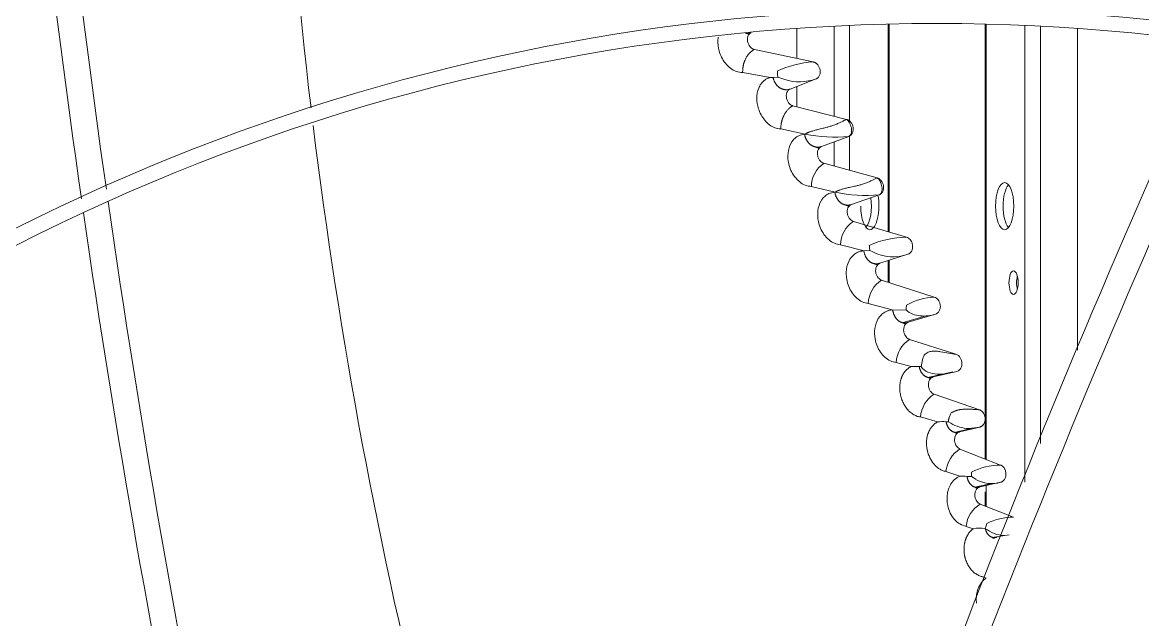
# Model space of a CAD drawing. Header units: millimetres. Extents: x 113490 to 142599, y -20467 to 115.
# Drawn here: x 134713.9 to 134904.1, y -11117.7 to -11016.3 of the extents above; entities that cross this region are included whole.
import ezdxf

# ---------------------------------------------------------------- set-up
doc = ezdxf.new("R2010")
doc.units = ezdxf.units.MM
doc.layers.add('DV3_0', color=7, linetype='Continuous')

msp = doc.modelspace()

# ---------------------------------------------------------------- linework, layer by layer
at = {"layer": 'DV3_0', "color": 7, "linetype": 'Continuous', "lineweight": 15}
for p, q in [((134845.43, -11022.44), (134845.43, -11017.32)), ((134861.09, -11051.89), (134861.09, -11016.59)), ((134877.39, -11016.59), (134877.39, -11090.41)), ((134893.05, -11071.94), (134893.05, -11017.32)), ((134838.19, -11020.9), (134848.19, -11023.02)), ((134836.21, -11024.81), (134840.87, -11025.66)), ((134842.11, -11025.08), (134842.1, -11024.59)), ((134842.18, -11025.58), (134841.37, -11025.66)), ((134842.18, -11025.58), (134842.11, -11025.08)), ((134843.35, -11026.02), (134842.18, -11025.58)), ((134848.67, -11025.89), (134844.26, -11027.62)), ((134845.43, -11030.64), (134845.43, -11027.16)), ((134844.74, -11030.47), (134853.84, -11032.77)), ((134842.67, -11034.38), (134846.8, -11035.28)), ((134846.8, -11035.28), (134846.72, -11035.3)), ((134854.24, -11035.65), (134849.58, -11037.37)), ((134849.99, -11040.22), (134859.03, -11042.71)), ((134847.86, -11044.17), (134851.91, -11045.12)), ((134851.91, -11045.12), (134851.86, -11045.13)), ((134859.37, -11045.59), (134854.66, -11047.22)), ((134855.01, -11050.09), (134864, -11052.76)), ((134852.81, -11054.05), (134856.84, -11055.07)), ((134856.84, -11055.07), (134856.79, -11055.09)), ((134857.82, -11055.04), (134856.84, -11055.07)), ((134857.72, -11054.35), (134857.71, -11054.16)), ((134857.75, -11054.64), (134857.72, -11054.35)), ((134857.82, -11055.04), (134857.75, -11054.64)), ((134858.28, -11055.27), (134857.82, -11055.04)), ((134864.27, -11055.65), (134859.51, -11057.18)), ((134861.09, -11060.47), (134861.09, -11056.68)), ((134859.8, -11060.06), (134868.74, -11062.92)), ((134857.53, -11064.02), (134861.56, -11065.12)), ((134863.95, -11065.09), (134861.69, -11065.13)), ((134863.31, -11067.3), (134867.34, -11066.12)), ((134868.94, -11065.83), (134864.3, -11067.21)), ((134864.54, -11070.1), (134872.41, -11072.63)), ((134862.28, -11074.03), (134864.79, -11074.72)), ((134866.18, -11074.72), (134864.79, -11074.72)), ((134866.53, -11074.72), (134866.17, -11074.72)), ((134867.63, -11076.57), (134871.9, -11075.59)), ((134872.54, -11075.56), (134868.57, -11076.49)), ((134868.71, -11079.4), (134876.39, -11082.05)), ((134866.4, -11083.28), (134869.27, -11084.12)), ((134871.27, -11083.34), (134871.38, -11083.07)), ((134871.14, -11084.11), (134870.75, -11084.11)), ((134871.52, -11084.34), (134871.14, -11084.11)), ((134872.14, -11085.89), (134874.93, -11085.23)), ((134876.47, -11084.98), (134873.03, -11085.81)), ((134876.47, -11084.98), (134874.63, -11085.24)), ((134873.09, -11088.72), (134879.98, -11091.43)), ((134870.71, -11092.53), (134873.09, -11093.31)), ((134875.05, -11093.4), (134874.3, -11093.36)), ((134875.03, -11093.03), (134875.04, -11092.64)), ((134875.05, -11093.4), (134875.03, -11093.03)), ((134875.78, -11093.86), (134875.05, -11093.4)), ((134875.61, -11095.2), (134878.48, -11094.58)), ((134879.97, -11094.36), (134876.51, -11095.13)), ((134877.39, -11095.97), (134877.39, -11098.4)), ((134876.52, -11098.06), (134882.16, -11100.29)), ((134874.13, -11101.84), (134875.34, -11102.24)), ((134877.4, -11102.19), (134877.52, -11101.75)), ((134877.52, -11101.75), (134877.68, -11101.34)), ((134878.58, -11103.73), (134881.46, -11103.28)), ((134876.87, -11110.37), (134877.54, -11110.61))]:
    msp.add_line(p, q, dxfattribs=at)
at = {"layer": 'DV3_0', "color": 7, "linetype": 'Continuous', "lineweight": 20}
for p, q in [((134851.74, -11032.24), (134851.74, -11016.94)), ((134854.36, -11033.06), (134854.36, -11016.81)), ((134860.93, -11051.84), (134860.93, -11016.59)), ((134877.55, -11090.47), (134877.55, -11016.59)), ((134884.12, -11094.34), (134884.12, -11016.81)), ((134886.74, -11087.77), (134886.74, -11016.94)), ((134854.36, -11041.42), (134854.36, -11035.57)), ((134851.74, -11040.7), (134851.74, -11036.57)), ((134860.93, -11060.42), (134860.93, -11056.73)), ((134877.55, -11098.47), (134877.55, -11094.78))]:
    msp.add_line(p, q, dxfattribs=at)
at = {"layer": 'DV3_0', "color": 7, "linetype": 'Continuous', "lineweight": 15}
for centre, radius, start, end in [((134869.24, -11359.99), 551.5, 105.4775, 164.5225), ((134869.24, -11359.99), 456, 45.9967, 135.345), ((134869.24, -11359.99), 453.5, 90, 135.5593), ((134869.24, -11359.99), 453.5, 45.9921, 90), ((135629.05, -10927.53), 872.25, 179.63163, 186.79939), ((136630.31, -10773.15), 1921.39, 184.80784, 188.12284), ((136546.57, -10785.08), 1841.22, 184.70532, 188.15423), ((134869.24, -11359.99), 346, 46.4603, 135.3186), ((134869.24, -11359.99), 343.5, 90, 135.6595), ((134869.24, -11359.99), 343.5, 46.1768, 90), ((134837.26, -11017.29), 1.01, 237.3185, 274.2111), ((136590.83, -11783.04), 1840.9, 155.5057, 159.04474), ((136668.01, -11818.41), 1921.39, 155.45411, 158.83061), ((134849.03, -11038.94), 15.94, 93.0225, 115.8037), ((134841.18, -11031.74), 6.08, 88.2156, 92.9435), ((134845.83, -11018.02), 8.37, 252.8205, 289.8805), ((135629.05, -10927.53), 872.25, 186.99692, 194.17255), ((134851.77, -11010.44), 25.33, 258.6846, 275.5926), ((134849.17, -11036.72), 0.892, 234.0269, 274.1956), ((134852.54, -11044.15), 4.67, 122.9395, 180.3161), ((134857.19, -11020.86), 24.83, 257.7251, 275.0524), ((136630.31, -10773.15), 1921.39, 188.18485, 191.5672), ((134854.24, -11046.62), 0.85, 232.3055, 274.4729), ((136546.57, -10785.08), 1841.22, 188.2287, 191.77728), ((134857.63, -11054.13), 4.82, 122.93, 179.0377), ((134864.15, -11068.3), 15.54, 90.5595, 114.5067), ((134861.72, -11048.53), 7.57, 242.9588, 289.7405), ((134859.08, -11056.64), 0.798, 230.1456, 274.5886), ((134862.44, -11064.19), 4.91, 122.562, 177.9785), ((134869.28, -11073.44), 10.53, 92.977, 119.9222), ((134870.38, -11065.36), 6.43, 173.7436, 177.5751), ((134869.53, -11065.28), 5.58, 169.9864, 173.5772), ((134861.28, -11068.84), 3.73, 83.6363, 85.6103), ((134867.18, -11074.23), 4.9, 122.5708, 177.6361), ((134872.19, -11075.1), 5.67, 164.1449, 176.1971), ((134871.79, -11074.97), 5.25, 155.3579, 164.2643), ((134868.57, -11073.5), 2.38, 211.0548, 246.3315), ((134869.64, -11069.94), 6.08, 250.5416, 281.6366), ((134869.47, -11064.61), 11.37, 277.0844, 285.6697), ((134871.39, -11083.62), 5, 122.4652, 176.1927), ((134877.04, -11085.54), 6.18, 151.3363, 156.4381), ((134870.08, -11089.99), 5.93, 83.4895, 97.7815), ((134874.83, -11078.67), 6.57, 239.7121, 268.2407), ((134875.86, -11093.1), 5.19, 122.293, 173.6198), ((134880.06, -11102.41), 10.97, 90.3743, 117.168), ((134873.45, -11099.24), 5.93, 81.7806, 93.4834), ((134878.47, -11089.15), 5.43, 240.2883, 286.0903), ((134879.28, -11102.44), 5.18, 122.1683, 173.2983), ((134882.26, -11110.75), 10.47, 90.5253, 115.9355), ((134876.52, -11108.08), 5.96, 81.5356, 101.4495), ((134880.88, -11097.9), 5.52, 230.9286, 267.3042)]:
    msp.add_arc(centre, radius, start, end, dxfattribs=at)
for centre, major_axis in [((134880.68, -11047.49), (0, -4)), ((134882.19, -11060.49), (0, -2))]:
    msp.add_ellipse(centre, major_axis=major_axis, ratio=0.386711, dxfattribs=at)
for centre, major_axis, start_param, end_param in [((134881.97, -11047.49), (0, -4), 3.572095, 5.852683), ((134857.8, -11047.49), (0, -4), 0, 2.053466), ((134857.8, -11047.49), (0, -4), 4.712389, 6.283185), ((134856.51, -11047.49), (0, -4), 0.430503, 1.935039), ((134883.48, -11060.49), (0, -2), 4.129099, 5.295679)]:
    msp.add_ellipse(centre, major_axis=major_axis, ratio=0.386711, start_param=start_param, end_param=end_param, dxfattribs=at)
for points, knots in [([(134832.05, -11018.83), (134832.03, -11018.98), (134831.95, -11019.73), (134832.1, -11020.9), (134832.6, -11022.24), (134833.25, -11023.27), (134834.1, -11024.13), (134835.13, -11024.72), (134835.85, -11024.78), (134836.21, -11024.81)], [0.3618158, 0.3618158, 0.3618158, 0.3618158, 0.3973455, 0.5388105, 0.6262607, 0.7173174, 0.8104477, 0.9044658, 1, 1, 1, 1]), ([(134836.69, -11018.15), (134836.73, -11018.16), (134836.81, -11018.17), (134836.92, -11018.17), (134837.05, -11018.17), (134837.17, -11018.16), (134837.3, -11018.15), (134837.42, -11018.12), (134837.54, -11018.09), (134837.62, -11018.07), (134837.66, -11018.05)], [0.7345722, 0.7345722, 0.7345722, 0.7345722, 0.7635849, 0.797214, 0.8309102, 0.8646595, 0.8984503, 0.9322737, 0.9661242, 1, 1, 1, 1]), ([(134837.66, -11018.05), (134837.64, -11018.06), (134837.59, -11018.08), (134837.52, -11018.12), (134837.46, -11018.16), (134837.4, -11018.21), (134837.31, -11018.3), (134837.2, -11018.44), (134837.1, -11018.64), (134837.04, -11018.88), (134837, -11019.23), (134837.06, -11019.7), (134837.25, -11020.12), (134837.44, -11020.4), (134837.58, -11020.56), (134837.73, -11020.69), (134837.88, -11020.78), (134838.04, -11020.86), (134838.14, -11020.89), (134838.19, -11020.9)], [0, 0, 0, 0, 0.024624, 0.049155, 0.073731, 0.098492, 0.123573, 0.188662, 0.254835, 0.324776, 0.395743, 0.542434, 0.68507, 0.744419, 0.803054, 0.853511, 0.90333, 0.951912, 1, 1, 1, 1]), ([(134836.21, -11024.81), (134836.21, -11024.76), (134836.2, -11024.64), (134836.21, -11024.48), (134836.22, -11024.32), (134836.23, -11024.16), (134836.25, -11024.02), (134836.27, -11023.88), (134836.29, -11023.75), (134836.31, -11023.63), (134836.34, -11023.51), (134836.36, -11023.41), (134836.39, -11023.31), (134836.42, -11023.22), (134836.44, -11023.13), (134836.47, -11023.06), (134836.5, -11022.99), (134836.52, -11022.92), (134836.54, -11022.87), (134836.56, -11022.82), (134836.58, -11022.78), (134836.59, -11022.74), (134836.6, -11022.71), (134836.61, -11022.69), (134836.62, -11022.68), (134836.66, -11022.58), (134836.75, -11022.4), (134836.88, -11022.17), (134837.02, -11021.95), (134837.16, -11021.75), (134837.31, -11021.58), (134837.46, -11021.43), (134837.61, -11021.29), (134837.76, -11021.17), (134837.9, -11021.07), (134838.05, -11020.98), (134838.15, -11020.93), (134838.19, -11020.9)], [0, 0, 0, 0, 0.034247, 0.066998, 0.098291, 0.128152, 0.156601, 0.183653, 0.209318, 0.233601, 0.256508, 0.27804, 0.298197, 0.31698, 0.334386, 0.350413, 0.365059, 0.378321, 0.390195, 0.400677, 0.409765, 0.417455, 0.423745, 0.428631, 0.432112, 0.434187, 0.49402, 0.552, 0.608212, 0.662712, 0.715543, 0.766744, 0.816357, 0.864431, 0.911021, 0.956188, 1, 1, 1, 1]), ([(134848.19, -11023.02), (134848.22, -11023.03), (134848.29, -11023.04), (134848.38, -11023.08), (134848.47, -11023.11), (134848.57, -11023.17), (134848.7, -11023.25), (134848.9, -11023.42), (134849.08, -11023.65), (134849.23, -11023.95), (134849.32, -11024.21), (134849.37, -11024.49), (134849.38, -11024.76), (134849.35, -11025.03), (134849.27, -11025.27), (134849.16, -11025.49), (134849.04, -11025.65), (134848.91, -11025.76), (134848.8, -11025.84), (134848.71, -11025.87), (134848.67, -11025.89)], [0, 0, 0, 0, 0.028272, 0.055544, 0.081933, 0.107568, 0.154556, 0.202641, 0.315382, 0.382024, 0.454683, 0.525592, 0.597115, 0.668375, 0.7388, 0.807176, 0.875116, 0.917708, 0.959123, 1, 1, 1, 1]), ([(134840.87, -11025.66), (134840.7, -11025.72), (134840.38, -11025.82), (134839.97, -11026.08), (134839.61, -11026.39), (134839.32, -11026.73), (134839.1, -11027.1), (134838.74, -11027.86), (134838.51, -11029.17), (134838.77, -11030.76), (134839.3, -11032.01), (134839.92, -11032.95), (134840.73, -11033.72), (134841.67, -11034.27), (134842.34, -11034.34), (134842.67, -11034.38)], [0, 0, 0, 0, 0.048864, 0.095129, 0.13896, 0.180413, 0.219499, 0.256141, 0.404018, 0.547159, 0.634107, 0.723737, 0.814827, 0.906766, 1, 1, 1, 1]), ([(134841.37, -11025.66), (134841.38, -11025.71), (134841.4, -11025.8), (134841.44, -11025.94), (134841.48, -11026.07), (134841.53, -11026.2), (134841.59, -11026.33), (134841.65, -11026.45), (134841.72, -11026.57), (134841.79, -11026.69), (134841.87, -11026.8), (134841.95, -11026.9), (134842.03, -11027), (134842.12, -11027.1), (134842.22, -11027.18), (134842.31, -11027.27), (134842.41, -11027.34), (134842.52, -11027.41), (134842.62, -11027.48), (134842.73, -11027.53), (134842.84, -11027.58), (134842.96, -11027.63), (134843.07, -11027.66), (134843.19, -11027.69), (134843.31, -11027.71), (134843.43, -11027.73), (134843.55, -11027.73), (134843.67, -11027.73), (134843.79, -11027.73), (134843.91, -11027.71), (134844.03, -11027.69), (134844.15, -11027.66), (134844.22, -11027.63), (134844.26, -11027.62)], [0, 0, 0, 0, 0.030384, 0.060748, 0.091135, 0.121579, 0.15211, 0.182752, 0.213525, 0.244442, 0.275515, 0.306752, 0.338161, 0.369745, 0.401509, 0.433456, 0.46559, 0.497915, 0.530435, 0.563144, 0.596034, 0.629096, 0.662315, 0.695677, 0.729167, 0.762768, 0.796466, 0.830245, 0.864093, 0.897998, 0.931954, 0.965955, 1, 1, 1, 1]), ([(134844.26, -11027.62), (134844.2, -11027.65), (134844.09, -11027.7), (134843.88, -11027.88), (134843.68, -11028.2), (134843.59, -11028.7), (134843.65, -11029.25), (134843.85, -11029.74), (134844.12, -11030.1), (134844.38, -11030.31), (134844.58, -11030.42), (134844.69, -11030.45), (134844.74, -11030.47)], [0, 0, 0, 0, 0.062102, 0.12489, 0.256734, 0.397285, 0.543216, 0.684976, 0.802585, 0.903031, 0.951697, 1, 1, 1, 1]), ([(134842.67, -11034.38), (134842.67, -11034.32), (134842.67, -11034.21), (134842.68, -11034.04), (134842.7, -11033.87), (134842.72, -11033.72), (134842.74, -11033.57), (134842.76, -11033.43), (134842.79, -11033.29), (134842.82, -11033.17), (134842.85, -11033.05), (134842.88, -11032.94), (134842.91, -11032.84), (134842.94, -11032.74), (134842.97, -11032.66), (134843, -11032.58), (134843.03, -11032.51), (134843.06, -11032.44), (134843.08, -11032.39), (134843.1, -11032.34), (134843.12, -11032.3), (134843.14, -11032.26), (134843.15, -11032.23), (134843.16, -11032.21), (134843.17, -11032.19), (134843.22, -11032.09), (134843.31, -11031.91), (134843.46, -11031.66), (134843.62, -11031.43), (134843.78, -11031.23), (134843.94, -11031.05), (134844.1, -11030.9), (134844.26, -11030.76), (134844.42, -11030.65), (134844.58, -11030.55), (134844.69, -11030.49), (134844.74, -11030.47)], [0, 0, 0, 0, 0.035273, 0.069011, 0.10125, 0.132017, 0.161329, 0.189202, 0.215643, 0.24066, 0.264255, 0.286432, 0.307189, 0.326528, 0.344447, 0.360943, 0.376014, 0.389658, 0.40187, 0.412649, 0.421991, 0.429892, 0.436351, 0.441364, 0.44493, 0.447047, 0.511167, 0.573116, 0.632997, 0.690884, 0.746841, 0.800927, 0.853208, 0.90376, 0.952661, 1, 1, 1, 1]), ([(134846.8, -11035.28), (134846.84, -11035.25), (134846.93, -11035.19), (134847.07, -11035.12), (134847.22, -11035.04), (134847.38, -11034.97), (134847.65, -11034.87), (134848.09, -11034.72), (134848.7, -11034.56), (134849.3, -11034.41), (134849.8, -11034.29), (134850.27, -11034.17), (134850.77, -11034.04), (134851.28, -11033.88), (134851.69, -11033.74), (134852.02, -11033.62), (134852.33, -11033.49), (134852.62, -11033.36), (134852.89, -11033.23), (134853.16, -11033.11), (134853.4, -11032.98), (134853.63, -11032.87), (134853.77, -11032.81), (134853.84, -11032.77)], [0, 0, 0, 0, 0.02239, 0.045542, 0.069487, 0.094252, 0.119858, 0.19121, 0.284759, 0.376509, 0.443355, 0.485065, 0.569332, 0.642591, 0.687514, 0.730371, 0.771441, 0.81104, 0.849517, 0.887246, 0.924627, 0.962072, 1, 1, 1, 1]), ([(134853.84, -11032.77), (134853.87, -11032.78), (134853.92, -11032.79), (134854, -11032.82), (134854.08, -11032.86), (134854.18, -11032.92), (134854.31, -11033), (134854.46, -11033.13), (134854.59, -11033.28), (134854.78, -11033.55), (134854.91, -11033.88), (134854.97, -11034.25), (134854.97, -11034.52), (134854.93, -11034.79), (134854.86, -11035.03), (134854.74, -11035.25), (134854.61, -11035.41), (134854.48, -11035.52), (134854.36, -11035.6), (134854.28, -11035.63), (134854.24, -11035.65)], [0, 0, 0, 0, 0.024123, 0.048338, 0.072771, 0.097546, 0.147172, 0.197151, 0.252995, 0.309556, 0.44801, 0.519109, 0.59083, 0.663237, 0.734728, 0.803122, 0.871248, 0.914926, 0.957627, 1, 1, 1, 1]), ([(134853.84, -11032.77), (134854.01, -11032.87), (134854.19, -11033.08), (134854.49, -11033.61), (134854.61, -11033.94), (134854.71, -11034.59), (134854.7, -11034.91), (134854.56, -11035.41), (134854.42, -11035.58), (134854.24, -11035.65)], [0, 0, 0, 0, 0.25, 0.25, 0.5, 0.5, 0.75, 0.75, 1, 1, 1, 1]), ([(134846.72, -11035.3), (134846.54, -11035.32), (134846.21, -11035.36), (134845.75, -11035.53), (134845.37, -11035.74), (134845.05, -11035.99), (134844.79, -11036.26), (134844.59, -11036.52), (134844.18, -11037.18), (134843.8, -11038.44), (134843.93, -11040.1), (134844.38, -11041.45), (134844.99, -11042.51), (134845.81, -11043.38), (134846.8, -11044.01), (134847.51, -11044.12), (134847.86, -11044.17)], [0, 0, 0, 0, 0.047122, 0.090496, 0.130241, 0.166434, 0.199058, 0.22806, 0.253363, 0.40011, 0.539149, 0.628436, 0.720179, 0.813041, 0.906165, 1, 1, 1, 1]), ([(134846.72, -11035.3), (134846.73, -11035.35), (134846.75, -11035.45), (134846.78, -11035.59), (134846.82, -11035.73), (134846.87, -11035.87), (134846.92, -11036), (134846.98, -11036.13), (134847.04, -11036.25), (134847.11, -11036.37), (134847.18, -11036.49), (134847.26, -11036.6), (134847.35, -11036.7), (134847.44, -11036.8), (134847.53, -11036.9), (134847.62, -11036.98), (134847.72, -11037.06), (134847.83, -11037.14), (134847.93, -11037.2), (134848.04, -11037.26), (134848.15, -11037.32), (134848.27, -11037.36), (134848.38, -11037.4), (134848.5, -11037.43), (134848.62, -11037.46), (134848.74, -11037.47), (134848.86, -11037.48), (134848.98, -11037.48), (134849.1, -11037.47), (134849.22, -11037.46), (134849.34, -11037.44), (134849.46, -11037.41), (134849.54, -11037.38), (134849.58, -11037.37)], [0, 0, 0, 0, 0.030635, 0.061224, 0.091813, 0.122439, 0.153133, 0.183919, 0.214818, 0.245844, 0.27701, 0.308323, 0.339791, 0.371419, 0.40321, 0.435168, 0.467299, 0.499607, 0.532097, 0.564763, 0.597599, 0.630594, 0.663734, 0.697006, 0.730393, 0.763879, 0.797449, 0.831089, 0.864786, 0.898531, 0.932316, 0.966139, 1, 1, 1, 1]), ([(134849.58, -11037.37), (134849.52, -11037.39), (134849.4, -11037.45), (134849.19, -11037.62), (134848.98, -11037.94), (134848.88, -11038.44), (134848.93, -11038.98), (134849.12, -11039.47), (134849.39, -11039.85), (134849.64, -11040.06), (134849.84, -11040.17), (134849.94, -11040.21), (134849.99, -11040.22)], [0, 0, 0, 0, 0.06232, 0.125349, 0.257498, 0.397954, 0.54335, 0.684485, 0.801986, 0.902662, 0.951486, 1, 1, 1, 1]), ([(134851.91, -11045.12), (134851.95, -11045.09), (134852.04, -11045.04), (134852.19, -11044.96), (134852.34, -11044.89), (134852.51, -11044.82), (134852.78, -11044.72), (134853.23, -11044.58), (134853.85, -11044.43), (134854.47, -11044.28), (134854.97, -11044.17), (134855.45, -11044.06), (134855.96, -11043.94), (134856.47, -11043.79), (134856.89, -11043.65), (134857.21, -11043.53), (134857.52, -11043.41), (134857.82, -11043.29), (134858.09, -11043.16), (134858.35, -11043.04), (134858.6, -11042.92), (134858.83, -11042.81), (134858.96, -11042.74), (134859.03, -11042.71)], [0, 0, 0, 0, 0.022591, 0.045965, 0.070153, 0.095183, 0.121079, 0.193087, 0.287972, 0.379275, 0.446421, 0.489214, 0.573272, 0.646377, 0.691029, 0.733567, 0.774271, 0.81346, 0.851488, 0.88874, 0.925625, 0.962567, 1, 1, 1, 1]), ([(134859.03, -11042.71), (134859.06, -11042.72), (134859.11, -11042.73), (134859.19, -11042.76), (134859.27, -11042.8), (134859.38, -11042.86), (134859.5, -11042.95), (134859.65, -11043.08), (134859.78, -11043.24), (134859.96, -11043.51), (134860.08, -11043.84), (134860.14, -11044.2), (134860.13, -11044.48), (134860.09, -11044.74), (134860.01, -11044.99), (134859.89, -11045.2), (134859.75, -11045.36), (134859.62, -11045.47), (134859.5, -11045.54), (134859.42, -11045.57), (134859.37, -11045.59)], [0, 0, 0, 0, 0.024221, 0.048526, 0.073043, 0.097896, 0.147641, 0.197716, 0.253529, 0.310059, 0.447944, 0.518776, 0.590268, 0.662595, 0.734061, 0.802568, 0.870843, 0.914661, 0.957497, 1, 1, 1, 1]), ([(134859.03, -11042.71), (134859.21, -11042.81), (134859.39, -11043.02), (134859.68, -11043.56), (134859.79, -11043.9), (134859.89, -11044.55), (134859.87, -11044.86), (134859.71, -11045.36), (134859.56, -11045.53), (134859.37, -11045.59)], [0, 0, 0, 0, 0.25, 0.25, 0.5, 0.5, 0.75, 0.75, 1, 1, 1, 1]), ([(134851.86, -11045.13), (134851.68, -11045.15), (134851.33, -11045.19), (134850.87, -11045.35), (134850.47, -11045.57), (134850.15, -11045.82), (134849.89, -11046.08), (134849.69, -11046.34), (134849.27, -11046.98), (134848.87, -11048.22), (134848.96, -11049.88), (134849.39, -11051.25), (134849.98, -11052.33), (134850.79, -11053.22), (134851.76, -11053.87), (134852.46, -11053.99), (134852.81, -11054.05)], [0, 0, 0, 0, 0.048442, 0.092755, 0.133055, 0.169407, 0.201787, 0.230133, 0.254365, 0.400813, 0.538758, 0.629112, 0.721369, 0.814231, 0.906977, 1, 1, 1, 1]), ([(134851.86, -11045.13), (134851.87, -11045.18), (134851.89, -11045.28), (134851.92, -11045.42), (134851.95, -11045.56), (134852, -11045.7), (134852.05, -11045.83), (134852.11, -11045.96), (134852.17, -11046.09), (134852.23, -11046.21), (134852.31, -11046.33), (134852.38, -11046.44), (134852.46, -11046.54), (134852.55, -11046.64), (134852.64, -11046.74), (134852.73, -11046.83), (134852.83, -11046.91), (134852.93, -11046.98), (134853.04, -11047.05), (134853.14, -11047.11), (134853.25, -11047.16), (134853.37, -11047.21), (134853.48, -11047.25), (134853.6, -11047.28), (134853.71, -11047.31), (134853.83, -11047.32), (134853.95, -11047.33), (134854.07, -11047.33), (134854.19, -11047.33), (134854.31, -11047.31), (134854.42, -11047.29), (134854.54, -11047.26), (134854.62, -11047.23), (134854.66, -11047.22)], [0, 0, 0, 0, 0.030734, 0.061421, 0.092104, 0.12282, 0.1536, 0.184466, 0.215439, 0.246533, 0.277759, 0.309125, 0.340636, 0.372297, 0.404113, 0.436086, 0.468222, 0.500526, 0.533002, 0.565646, 0.598452, 0.631408, 0.664503, 0.697721, 0.731048, 0.764467, 0.797965, 0.831527, 0.865142, 0.898801, 0.932497, 0.96623, 1, 1, 1, 1]), ([(134854.66, -11047.22), (134854.6, -11047.25), (134854.48, -11047.3), (134854.26, -11047.47), (134854.05, -11047.78), (134853.94, -11048.28), (134853.97, -11048.82), (134854.15, -11049.32), (134854.41, -11049.7), (134854.66, -11049.91), (134854.86, -11050.03), (134854.96, -11050.07), (134855.01, -11050.09)], [0, 0, 0, 0, 0.062549, 0.125812, 0.258284, 0.398682, 0.543566, 0.684075, 0.801456, 0.902317, 0.951347, 1, 1, 1, 1]), ([(134864, -11052.76), (134864.12, -11052.8), (134864.34, -11052.89), (134864.64, -11053.15), (134864.89, -11053.53), (134865.06, -11054.02), (134865.08, -11054.57), (134864.94, -11055.08), (134864.7, -11055.4), (134864.47, -11055.58), (134864.34, -11055.63), (134864.27, -11055.65)], [0, 0, 0, 0, 0.104422, 0.203054, 0.315004, 0.452188, 0.594733, 0.73555, 0.873812, 0.937759, 1, 1, 1, 1]), ([(134856.79, -11055.09), (134856.6, -11055.1), (134856.24, -11055.14), (134855.76, -11055.3), (134855.36, -11055.52), (134855.03, -11055.77), (134854.78, -11056.02), (134854.58, -11056.27), (134854.15, -11056.89), (134853.73, -11058.11), (134853.79, -11059.76), (134854.18, -11061.14), (134854.76, -11062.24), (134855.54, -11063.15), (134856.5, -11063.81), (134857.19, -11063.95), (134857.53, -11064.02)], [0, 0, 0, 0, 0.050205, 0.095756, 0.136766, 0.173286, 0.205281, 0.232678, 0.25539, 0.401679, 0.538547, 0.629872, 0.722586, 0.815422, 0.907786, 1, 1, 1, 1]), ([(134856.79, -11055.09), (134856.79, -11055.13), (134856.81, -11055.23), (134856.84, -11055.37), (134856.87, -11055.51), (134856.91, -11055.65), (134856.96, -11055.78), (134857.02, -11055.91), (134857.07, -11056.04), (134857.14, -11056.16), (134857.21, -11056.28), (134857.28, -11056.39), (134857.36, -11056.5), (134857.44, -11056.6), (134857.53, -11056.69), (134857.62, -11056.78), (134857.72, -11056.86), (134857.82, -11056.94), (134857.92, -11057.01), (134858.02, -11057.07), (134858.13, -11057.12), (134858.24, -11057.17), (134858.35, -11057.21), (134858.46, -11057.24), (134858.58, -11057.27), (134858.69, -11057.28), (134858.81, -11057.29), (134858.93, -11057.3), (134859.04, -11057.29), (134859.16, -11057.28), (134859.28, -11057.25), (134859.39, -11057.22), (134859.47, -11057.2), (134859.51, -11057.18)], [0, 0, 0, 0, 0.030851, 0.061651, 0.092443, 0.123263, 0.154141, 0.185099, 0.216157, 0.247329, 0.278623, 0.310048, 0.341609, 0.37331, 0.405155, 0.437146, 0.46929, 0.50159, 0.534052, 0.566673, 0.599445, 0.632359, 0.665402, 0.69856, 0.731818, 0.765162, 0.798576, 0.832048, 0.865567, 0.899125, 0.932715, 0.966339, 1, 1, 1, 1]), ([(134859.51, -11057.18), (134859.45, -11057.21), (134859.33, -11057.26), (134859.11, -11057.43), (134858.89, -11057.74), (134858.76, -11058.23), (134858.78, -11058.77), (134858.95, -11059.27), (134859.2, -11059.66), (134859.44, -11059.88), (134859.64, -11060), (134859.74, -11060.04), (134859.8, -11060.06)], [0, 0, 0, 0, 0.062812, 0.126364, 0.259394, 0.400016, 0.544658, 0.684677, 0.801948, 0.903051, 0.951597, 1, 1, 1, 1]), ([(134868.94, -11065.83), (134869.2, -11065.75), (134869.44, -11065.55), (134869.74, -11064.99), (134869.8, -11064.63), (134869.73, -11064.1), (134869.68, -11063.92), (134869.55, -11063.62), (134869.47, -11063.49), (134869.2, -11063.16), (134869, -11063.01), (134868.74, -11062.92)], [0, 0, 0, 0, 0.25, 0.25, 0.5, 0.5, 0.625, 0.625, 0.75, 0.75, 1, 1, 1, 1]), ([(134861.56, -11065.12), (134861.38, -11065.14), (134861.04, -11065.18), (134860.57, -11065.36), (134860.18, -11065.57), (134859.85, -11065.83), (134859.59, -11066.09), (134859.39, -11066.34), (134858.97, -11066.98), (134858.55, -11068.2), (134858.6, -11069.84), (134858.99, -11071.21), (134859.56, -11072.29), (134860.34, -11073.18), (134861.27, -11073.82), (134861.94, -11073.96), (134862.28, -11074.03)], [0, 0, 0, 0, 0.049141, 0.094092, 0.13496, 0.171784, 0.204539, 0.23317, 0.257605, 0.403931, 0.540449, 0.632484, 0.72525, 0.817543, 0.909024, 1, 1, 1, 1]), ([(134861.69, -11065.13), (134861.7, -11065.18), (134861.71, -11065.28), (134861.74, -11065.42), (134861.77, -11065.55), (134861.81, -11065.69), (134861.85, -11065.82), (134861.9, -11065.95), (134861.96, -11066.07), (134862.02, -11066.19), (134862.08, -11066.31), (134862.16, -11066.42), (134862.23, -11066.52), (134862.31, -11066.62), (134862.39, -11066.72), (134862.48, -11066.8), (134862.57, -11066.89), (134862.67, -11066.96), (134862.77, -11067.03), (134862.87, -11067.09), (134862.97, -11067.14), (134863.07, -11067.19), (134863.18, -11067.23), (134863.29, -11067.26), (134863.4, -11067.29), (134863.51, -11067.3), (134863.63, -11067.31), (134863.74, -11067.32), (134863.85, -11067.31), (134863.97, -11067.3), (134864.08, -11067.28), (134864.19, -11067.25), (134864.27, -11067.22), (134864.3, -11067.21)], [0, 0, 0, 0, 0.030903, 0.061757, 0.092606, 0.123482, 0.154416, 0.185429, 0.216539, 0.247758, 0.279095, 0.310558, 0.342151, 0.373878, 0.405741, 0.437743, 0.46989, 0.502187, 0.534638, 0.56724, 0.599989, 0.632874, 0.665883, 0.699003, 0.732219, 0.765517, 0.798883, 0.832304, 0.86577, 0.899275, 0.932814, 0.966387, 1, 1, 1, 1]), ([(134863.95, -11065.09), (134864.28, -11065.42), (134864.67, -11065.66), (134865.5, -11065.98), (134865.93, -11066.07), (134867.24, -11066.2), (134868.13, -11066.09), (134868.94, -11065.83)], [0, 0, 0, 0, 0.25, 0.25, 0.5, 0.5, 1, 1, 1, 1]), ([(134864.3, -11067.21), (134864.24, -11067.23), (134864.12, -11067.28), (134863.89, -11067.44), (134863.66, -11067.75), (134863.52, -11068.24), (134863.53, -11068.79), (134863.69, -11069.3), (134863.94, -11069.69), (134864.18, -11069.92), (134864.38, -11070.04), (134864.49, -11070.08), (134864.54, -11070.1)], [0, 0, 0, 0, 0.062383, 0.125326, 0.258613, 0.399122, 0.543125, 0.682116, 0.798667, 0.899797, 0.950261, 1, 1, 1, 1]), ([(134872.41, -11072.63), (134872.02, -11072.6), (134871.6, -11072.53), (134870.74, -11072.37), (134870.28, -11072.28), (134869.58, -11072.16), (134869.34, -11072.13), (134868.87, -11072.1), (134868.63, -11072.09), (134868.14, -11072.14), (134867.9, -11072.19), (134867.44, -11072.4), (134867.22, -11072.55), (134867.02, -11072.78)], [0, 0, 0, 0, 0.25, 0.25, 0.5, 0.5, 0.625, 0.625, 0.75, 0.75, 0.875, 0.875, 1, 1, 1, 1]), ([(134872.54, -11075.56), (134872.75, -11075.51), (134872.97, -11075.37), (134873.3, -11074.93), (134873.41, -11074.61), (134873.43, -11074.08), (134873.4, -11073.89), (134873.31, -11073.53), (134873.23, -11073.37), (134872.96, -11072.94), (134872.73, -11072.75), (134872.41, -11072.63)], [0, 0, 0, 0, 0.25, 0.25, 0.5, 0.5, 0.625, 0.625, 0.75, 0.75, 1, 1, 1, 1]), ([(134864.79, -11074.72), (134864.74, -11074.75), (134864.64, -11074.8), (134864.49, -11074.89), (134864.35, -11074.99), (134864.22, -11075.09), (134864.09, -11075.2), (134863.98, -11075.31), (134863.87, -11075.43), (134863.76, -11075.56), (134863.67, -11075.68), (134863.58, -11075.81), (134863.49, -11075.95), (134863.42, -11076.08), (134863.34, -11076.22), (134863.28, -11076.36), (134863.22, -11076.49), (134863.17, -11076.63), (134863.05, -11076.98), (134862.91, -11077.56), (134862.86, -11078.38), (134862.92, -11079.2), (134863.07, -11079.87), (134863.24, -11080.38), (134863.4, -11080.75), (134863.58, -11081.11), (134863.78, -11081.45), (134864.01, -11081.78), (134864.25, -11082.08), (134864.52, -11082.35), (134864.81, -11082.59), (134865.11, -11082.81), (134865.42, -11082.98), (134865.74, -11083.12), (134866.07, -11083.23), (134866.29, -11083.26), (134866.4, -11083.28)], [0, 0, 0, 0, 0.017715, 0.035156, 0.052326, 0.069229, 0.085873, 0.102262, 0.118404, 0.134304, 0.149969, 0.165394, 0.18057, 0.19549, 0.21015, 0.224545, 0.238672, 0.252532, 0.266123, 0.340487, 0.413318, 0.484312, 0.552986, 0.587561, 0.622228, 0.656954, 0.691675, 0.726322, 0.760835, 0.79523, 0.829551, 0.863797, 0.897929, 0.931953, 0.965962, 1, 1, 1, 1]), ([(134866.17, -11074.72), (134866.18, -11074.76), (134866.2, -11074.85), (134866.23, -11074.98), (134866.27, -11075.11), (134866.31, -11075.24), (134866.36, -11075.36), (134866.41, -11075.47), (134866.47, -11075.59), (134866.54, -11075.7), (134866.6, -11075.8), (134866.68, -11075.9), (134866.75, -11075.99), (134866.83, -11076.08), (134866.92, -11076.16), (134867.01, -11076.23), (134867.1, -11076.3), (134867.19, -11076.36), (134867.29, -11076.42), (134867.39, -11076.46), (134867.49, -11076.5), (134867.6, -11076.54), (134867.7, -11076.56), (134867.81, -11076.58), (134867.92, -11076.59), (134868.03, -11076.59), (134868.14, -11076.59), (134868.25, -11076.58), (134868.36, -11076.55), (134868.47, -11076.53), (134868.54, -11076.5), (134868.57, -11076.49)], [0, 0, 0, 0, 0.032614, 0.065252, 0.097952, 0.130745, 0.163655, 0.1967, 0.229895, 0.263248, 0.296767, 0.330454, 0.364311, 0.398342, 0.432546, 0.466926, 0.501487, 0.536231, 0.571155, 0.606253, 0.641513, 0.676921, 0.712464, 0.748124, 0.783887, 0.819738, 0.855665, 0.891658, 0.927712, 0.963824, 1, 1, 1, 1]), ([(134868.57, -11076.49), (134868.51, -11076.51), (134868.39, -11076.54), (134868.16, -11076.69), (134867.91, -11076.98), (134867.74, -11077.47), (134867.72, -11078.02), (134867.86, -11078.55), (134868.1, -11078.96), (134868.38, -11079.25), (134868.6, -11079.35), (134868.71, -11079.4)], [0, 0, 0, 0, 0.05997, 0.119652, 0.253572, 0.393841, 0.538208, 0.67793, 0.796111, 0.898999, 1, 1, 1, 1]), ([(134871.62, -11082.57), (134871.67, -11082.54), (134871.78, -11082.48), (134871.95, -11082.4), (134872.12, -11082.32), (134872.29, -11082.25), (134872.47, -11082.19), (134872.64, -11082.14), (134872.82, -11082.09), (134873.01, -11082.05), (134873.19, -11082.02), (134873.38, -11082), (134873.69, -11081.96), (134874.23, -11081.95), (134874.85, -11081.96), (134875.39, -11081.99), (134875.77, -11082.01), (134876.09, -11082.03), (134876.3, -11082.05), (134876.39, -11082.05)], [0, 0, 0, 0, 0.038089, 0.076072, 0.113983, 0.151854, 0.189717, 0.227605, 0.265552, 0.30359, 0.341755, 0.380079, 0.4186, 0.536848, 0.713623, 0.799402, 0.875674, 0.942505, 1, 1, 1, 1]), ([(134871.14, -11084.11), (134871.14, -11084.1), (134871.13, -11084.07), (134871.13, -11084.01), (134871.13, -11083.95), (134871.14, -11083.87), (134871.15, -11083.79), (134871.17, -11083.69), (134871.19, -11083.58), (134871.23, -11083.47), (134871.25, -11083.38), (134871.27, -11083.34)], [0, 0, 0, 0, 0.056086, 0.124592, 0.206444, 0.302202, 0.412239, 0.536828, 0.67619, 0.830519, 1, 1, 1, 1]), ([(134876.39, -11082.05), (134876.42, -11082.06), (134876.47, -11082.08), (134876.55, -11082.12), (134876.63, -11082.16), (134876.73, -11082.23), (134876.86, -11082.33), (134877.04, -11082.53), (134877.24, -11082.88), (134877.36, -11083.3), (134877.37, -11083.66), (134877.34, -11083.94), (134877.28, -11084.2), (134877.17, -11084.43), (134877.02, -11084.64), (134876.87, -11084.78), (134876.73, -11084.88), (134876.6, -11084.94), (134876.51, -11084.97), (134876.47, -11084.98)], [0, 0, 0, 0, 0.025576, 0.050828, 0.075886, 0.100887, 0.151436, 0.201506, 0.315258, 0.449485, 0.520353, 0.591225, 0.66263, 0.73384, 0.803002, 0.871846, 0.915591, 0.958096, 1, 1, 1, 1]), ([(134869.28, -11084.12), (134869.22, -11084.15), (134869.12, -11084.21), (134868.97, -11084.31), (134868.83, -11084.41), (134868.7, -11084.52), (134868.58, -11084.64), (134868.46, -11084.76), (134868.35, -11084.89), (134868.25, -11085.02), (134868.15, -11085.16), (134868.06, -11085.29), (134867.98, -11085.43), (134867.9, -11085.58), (134867.83, -11085.72), (134867.77, -11085.87), (134867.71, -11086.01), (134867.51, -11086.59), (134867.34, -11087.68), (134867.55, -11089.2), (134868.08, -11090.52), (134868.67, -11091.31), (134869.12, -11091.73), (134869.35, -11091.92), (134869.59, -11092.09), (134869.85, -11092.24), (134870.13, -11092.36), (134870.41, -11092.46), (134870.61, -11092.51), (134870.71, -11092.53)], [0, 0, 0, 0, 0.018817, 0.037348, 0.055597, 0.073569, 0.09127, 0.108708, 0.125889, 0.142819, 0.159493, 0.175902, 0.192041, 0.207905, 0.223492, 0.2388, 0.25383, 0.268582, 0.415011, 0.552776, 0.67402, 0.79141, 0.819351, 0.847915, 0.877094, 0.906873, 0.937274, 0.968319, 1, 1, 1, 1]), ([(134870.75, -11084.11), (134870.76, -11084.15), (134870.78, -11084.25), (134870.81, -11084.39), (134870.85, -11084.52), (134870.9, -11084.66), (134870.96, -11084.78), (134871.02, -11084.91), (134871.08, -11085.02), (134871.15, -11085.13), (134871.23, -11085.24), (134871.31, -11085.34), (134871.4, -11085.43), (134871.49, -11085.52), (134871.59, -11085.59), (134871.69, -11085.66), (134871.79, -11085.73), (134871.89, -11085.78), (134872, -11085.82), (134872.11, -11085.86), (134872.22, -11085.88), (134872.34, -11085.9), (134872.45, -11085.91), (134872.57, -11085.91), (134872.69, -11085.9), (134872.8, -11085.88), (134872.92, -11085.85), (134873, -11085.82), (134873.03, -11085.81)], [0, 0, 0, 0, 0.036312, 0.072675, 0.109138, 0.145736, 0.182499, 0.219445, 0.256589, 0.293938, 0.331498, 0.369271, 0.407259, 0.445463, 0.483887, 0.522537, 0.561414, 0.600511, 0.639815, 0.67931, 0.718976, 0.758793, 0.798742, 0.838804, 0.878966, 0.919219, 0.959562, 1, 1, 1, 1]), ([(134720.04, -11177.65), (134719.06, -11175.85), (134718.08, -11174.04), (134712.31, -11163.33), (134707.56, -11154.48), (134697.76, -11137.14), (134692.71, -11128.66), (134681.88, -11112.45), (134676.08, -11104.74), (134667.25, -11094.01), (134664.46, -11090.74), (134661.62, -11087.53)], [0.0997666, 0.0997666, 0.0997666, 0.0997666, 0.125, 0.125, 0.25, 0.25, 0.375, 0.375, 0.5, 0.5, 0.5559137, 0.5559137, 0.5559137, 0.5559137]), ([(134873.03, -11085.81), (134872.97, -11085.83), (134872.84, -11085.87), (134872.6, -11086.03), (134872.36, -11086.32), (134872.19, -11086.8), (134872.17, -11087.35), (134872.29, -11087.86), (134872.52, -11088.27), (134872.79, -11088.56), (134872.99, -11088.67), (134873.09, -11088.72)], [0, 0, 0, 0, 0.063606, 0.127788, 0.262263, 0.402306, 0.545436, 0.683079, 0.800209, 0.900766, 1, 1, 1, 1]), ([(134879.98, -11091.43), (134880.02, -11091.45), (134880.08, -11091.48), (134880.18, -11091.53), (134880.27, -11091.59), (134880.35, -11091.66), (134880.43, -11091.74), (134880.51, -11091.82), (134880.59, -11091.93), (134880.67, -11092.06), (134880.77, -11092.26), (134880.86, -11092.52), (134880.91, -11092.83), (134880.9, -11093.12), (134880.86, -11093.39), (134880.78, -11093.64), (134880.66, -11093.87), (134880.51, -11094.06), (134880.34, -11094.21), (134880.16, -11094.31), (134880.03, -11094.35), (134879.97, -11094.36)], [0, 0, 0, 0, 0.031417, 0.062006, 0.091951, 0.121453, 0.150719, 0.179962, 0.209396, 0.255243, 0.300893, 0.380652, 0.461696, 0.532094, 0.603004, 0.673792, 0.744016, 0.813253, 0.88202, 0.941727, 1, 1, 1, 1]), ([(134873.09, -11093.31), (134872.92, -11093.39), (134872.59, -11093.55), (134872.15, -11093.9), (134871.78, -11094.3), (134871.48, -11094.76), (134871.24, -11095.25), (134871.06, -11095.77), (134870.95, -11096.29), (134870.9, -11096.82), (134870.89, -11097.34), (134870.94, -11097.84), (134871.07, -11098.6), (134871.41, -11099.61), (134872.12, -11100.71), (134873.06, -11101.52), (134873.77, -11101.73), (134874.13, -11101.84)], [0, 0, 0, 0, 0.057149, 0.112708, 0.166865, 0.21973, 0.271209, 0.321317, 0.369954, 0.416919, 0.462187, 0.505684, 0.547208, 0.663083, 0.777602, 0.889838, 1, 1, 1, 1]), ([(134874.3, -11093.36), (134874.31, -11093.41), (134874.32, -11093.51), (134874.35, -11093.65), (134874.39, -11093.79), (134874.43, -11093.93), (134874.48, -11094.06), (134874.54, -11094.18), (134874.6, -11094.3), (134874.67, -11094.42), (134874.74, -11094.53), (134874.82, -11094.63), (134874.9, -11094.72), (134874.99, -11094.81), (134875.08, -11094.89), (134875.18, -11094.97), (134875.28, -11095.03), (134875.38, -11095.09), (134875.49, -11095.13), (134875.59, -11095.17), (134875.71, -11095.2), (134875.82, -11095.22), (134875.93, -11095.23), (134876.05, -11095.23), (134876.16, -11095.22), (134876.28, -11095.2), (134876.39, -11095.17), (134876.47, -11095.14), (134876.51, -11095.13)], [0, 0, 0, 0, 0.036459, 0.072947, 0.109516, 0.146205, 0.183044, 0.220053, 0.257249, 0.294638, 0.332226, 0.370016, 0.408009, 0.446207, 0.484616, 0.523242, 0.562089, 0.60115, 0.640412, 0.67986, 0.719474, 0.759232, 0.799116, 0.839109, 0.879197, 0.919372, 0.959637, 1, 1, 1, 1]), ([(134876.51, -11095.13), (134876.44, -11095.15), (134876.31, -11095.19), (134876.07, -11095.34), (134875.81, -11095.63), (134875.63, -11096.11), (134875.6, -11096.66), (134875.71, -11097.18), (134875.93, -11097.59), (134876.2, -11097.9), (134876.41, -11098), (134876.52, -11098.06)], [0, 0, 0, 0, 0.063282, 0.127415, 0.261665, 0.401231, 0.543573, 0.679986, 0.796697, 0.899021, 1, 1, 1, 1]), ([(134875.34, -11102.24), (134875.29, -11102.28), (134875.19, -11102.35), (134875.05, -11102.48), (134874.92, -11102.61), (134874.8, -11102.74), (134874.68, -11102.88), (134874.57, -11103.03), (134874.47, -11103.19), (134874.38, -11103.34), (134874.29, -11103.5), (134874.21, -11103.67), (134874.14, -11103.84), (134874.07, -11104.01), (134874.01, -11104.18), (134873.96, -11104.36), (134873.91, -11104.53), (134873.88, -11104.71), (134873.84, -11104.89), (134873.82, -11105.07), (134873.8, -11105.24), (134873.79, -11105.42), (134873.78, -11105.6), (134873.78, -11105.77), (134873.78, -11105.94), (134873.79, -11106.12), (134873.8, -11106.28), (134873.82, -11106.45), (134873.84, -11106.61), (134873.87, -11106.77), (134873.9, -11106.93), (134873.94, -11107.08), (134874, -11107.32), (134874.1, -11107.64), (134874.26, -11108.03), (134874.44, -11108.4), (134874.65, -11108.74), (134874.88, -11109.06), (134875.12, -11109.35), (134875.39, -11109.6), (134875.67, -11109.83), (134875.96, -11110.01), (134876.26, -11110.17), (134876.56, -11110.29), (134876.77, -11110.34), (134876.87, -11110.37)], [0, 0, 0, 0, 0.020309, 0.040447, 0.060423, 0.080248, 0.09992, 0.119433, 0.138781, 0.157961, 0.176973, 0.195818, 0.214498, 0.233017, 0.251374, 0.26956, 0.287567, 0.305393, 0.323035, 0.340489, 0.35775, 0.37482, 0.3917, 0.408386, 0.424867, 0.44113, 0.457168, 0.472974, 0.488545, 0.50388, 0.518979, 0.533845, 0.548482, 0.588745, 0.628628, 0.668041, 0.706944, 0.745348, 0.783247, 0.820607, 0.857432, 0.893732, 0.929562, 0.964982, 1, 1, 1, 1]), ([(134877.4, -11102.19), (134877.41, -11102.23), (134877.43, -11102.32), (134877.46, -11102.46), (134877.51, -11102.59), (134877.56, -11102.71), (134877.61, -11102.83), (134877.67, -11102.95), (134877.74, -11103.05), (134877.81, -11103.16), (134877.89, -11103.25), (134877.97, -11103.34), (134878.06, -11103.42), (134878.15, -11103.49), (134878.24, -11103.56), (134878.34, -11103.62), (134878.44, -11103.66), (134878.54, -11103.7), (134878.65, -11103.73), (134878.76, -11103.75), (134878.87, -11103.76), (134878.98, -11103.76), (134879.09, -11103.75), (134879.21, -11103.73), (134879.32, -11103.7), (134879.39, -11103.68), (134879.43, -11103.66)], [0, 0, 0, 0, 0.039379, 0.078861, 0.118492, 0.158305, 0.198326, 0.23857, 0.279045, 0.319755, 0.360702, 0.401883, 0.443299, 0.484951, 0.526844, 0.568977, 0.611341, 0.653922, 0.696699, 0.73965, 0.782752, 0.825986, 0.869335, 0.912787, 0.956339, 1, 1, 1, 1]), ([(134877.54, -11110.61), (134877.39, -11110.72), (134877.11, -11110.93), (134876.77, -11111.33), (134876.51, -11111.71), (134876.32, -11112.07), (134876.19, -11112.38), (134875.97, -11113.03), (134875.83, -11113.87), (134875.87, -11114.63), (134875.89, -11114.88)], [0, 0, 0, 0, 0.0616123, 0.116592, 0.1647515, 0.2059152, 0.2399771, 0.2668323, 0.4116091, 0.481686, 0.481686, 0.481686, 0.481686])]:
    msp.add_open_spline(points, degree=3, knots=knots, dxfattribs=at)
for points in [[(134863.91, -11067.46), (134863.65, -11067.45), (134863.47, -11067.39), (134863.37, -11067.27)], [(134868.15, -11076.74), (134867.9, -11076.72), (134867.75, -11076.65), (134867.68, -11076.54)], [(134872.61, -11086.06), (134872.38, -11086.04), (134872.25, -11085.97), (134872.19, -11085.86)], [(134876.06, -11095.38), (134875.84, -11095.36), (134875.71, -11095.29), (134875.67, -11095.18)], [(134878.94, -11103.91), (134878.74, -11103.88), (134878.63, -11103.81), (134878.61, -11103.71)]]:
    msp.add_open_spline(points, degree=3, dxfattribs=at)

doc.saveas('drawing.dxf')
